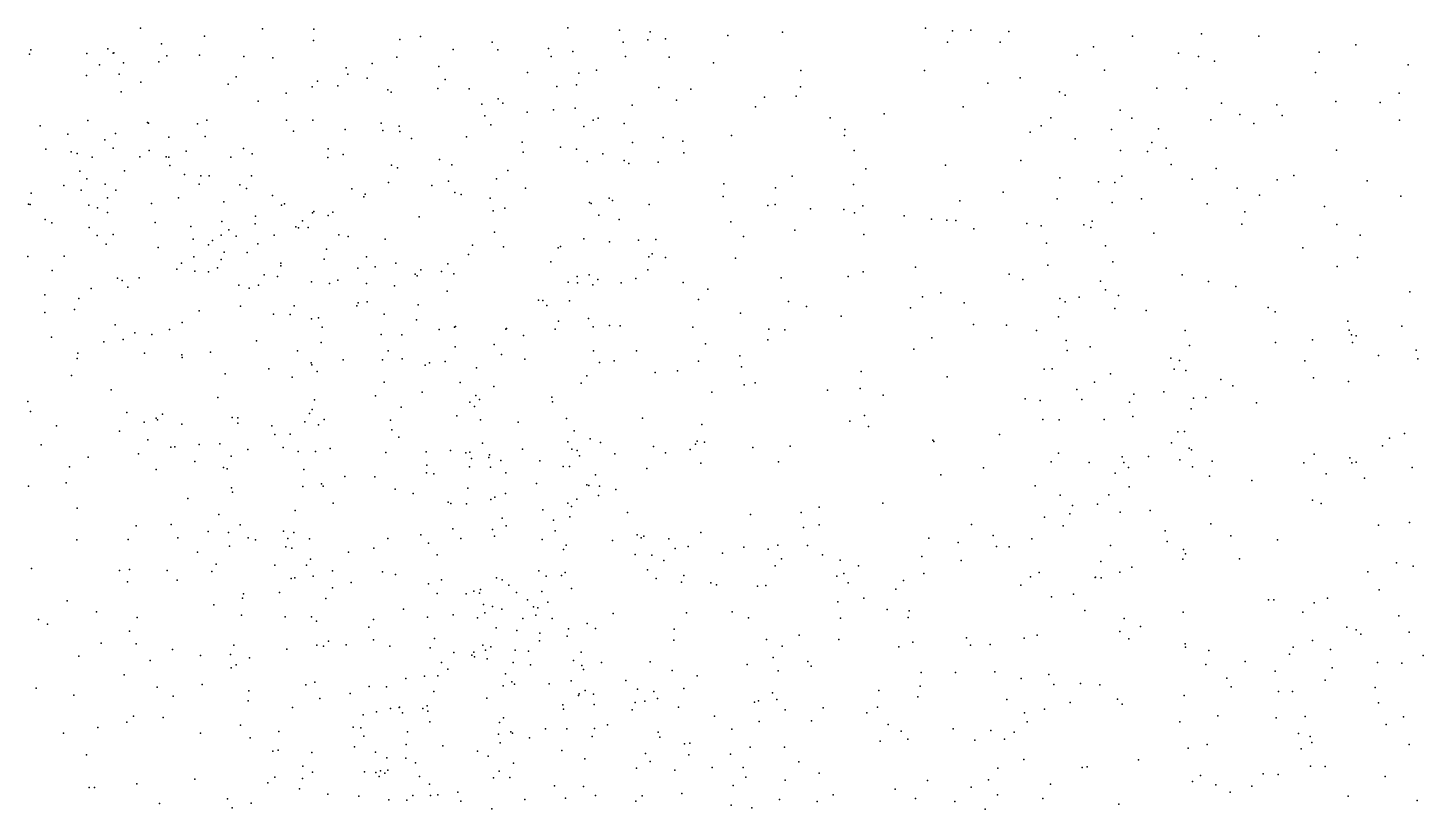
# Model space of a CAD drawing. Header units: metres. Extents: x -25 to 25, y -27.8 to 27.8.
# Drawn here: x 9.098 to 12.19, y 12.178 to 13.91 of the extents above; entities that cross this region are included whole.
import ezdxf

# ---------------------------------------------------------------- set-up
doc = ezdxf.new("R2010")
doc.units = ezdxf.units.M

msp = doc.modelspace()

# ---------------------------------------------------------------- linework, layer by layer
for p in [(9.348, 13.9099, 6.0781), (9.4895, 13.8916, 14.347), (9.618, 13.9082, 10.2748), (9.7323, 13.9074, 7.258), (9.9225, 13.8847, 7.6882), (9.9688, 13.8908, 9.7497), (10.2948, 13.9102, 5.2386), (10.4095, 13.9055, -16.5068), (10.4722, 13.8838, -18.0209), (10.4777, 13.9015, -16.7489), (10.5115, 13.8858, -15.8922), (10.6493, 13.8931, -15.6534), (10.7705, 13.9005, 5.048), (11.0878, 13.9093, 2.4946), (11.1472, 13.9039, -13.3901), (11.1879, 13.9048, -5.3481), (11.2726, 13.9022, 4.859), (11.5467, 13.8916, 4.6995), (11.699, 13.8969, -9.9326), (11.8265, 13.8921, 4.3058), (9.1022, 13.8522, 17.1093), (9.1052, 13.8618, -14.0058), (9.2289, 13.8532, 1.5155), (9.2758, 13.8634, 16.5703), (9.2876, 13.8539, 6.2717), (9.2892, 13.8552, 11.0479), (9.3945, 13.8747, -18.9142), (9.7314, 13.8823, -9.2361), (10.041, 13.8623, 9.4829), (10.1274, 13.8789, -0.4971), (10.1397, 13.8618, 11.546), (10.2519, 13.8645, -18.3223), (10.3064, 13.858, 11.9768), (10.4177, 13.8786, 12.54), (11.1366, 13.8783, 4.9479), (11.2534, 13.8784, 8.8528), (11.4596, 13.8679, -10.1176), (11.6481, 13.8542, 8.5604), (11.96, 13.8567, 8.0559), (12.041, 13.8723, -2.6355), (9.2568, 13.8284, 16.985), (9.3104, 13.833, 16.8326), (9.3886, 13.8346, 10.6693), (9.4063, 13.8481, 0.1621), (9.4789, 13.8498, 10.5236), (9.5766, 13.8471, 1.6381), (9.6415, 13.8435, -1.3998), (9.8034, 13.8213, -13.3757), (9.8612, 13.8313, 11.2637), (9.9159, 13.8451, 13.8984), (10.0091, 13.8246, 7.5171), (10.2583, 13.8467, 13.6266), (10.4226, 13.8467, 13.3618), (10.5192, 13.8452, 13.1093), (10.6178, 13.8328, 5.0847), (11.424, 13.8495, -4.9427), (11.6927, 13.8465, 3.0871), (11.7283, 13.8362, -6.6417), (12.1572, 13.8282, -2.9515), (9.2279, 13.8044, 16.3793), (9.3004, 13.8077, 10.8915), (9.5601, 13.8019, 11.1313), (9.7403, 13.7922, 13.9683), (9.8072, 13.8076, 9.9707), (9.8501, 13.7987, 7.8224), (10.0232, 13.796, 5.4159), (10.2056, 13.8112, -9.721), (10.3197, 13.8101, 1.9378), (10.3588, 13.8165, 12.2986), (10.8116, 13.816, -15.2964), (11.0856, 13.8156, 8.8887), (11.2972, 13.7996, 8.7277), (11.4844, 13.8161, 8.6613), (11.952, 13.8111, 4.0411), (9.305, 13.7684, 7.7788), (9.3487, 13.7901, -1.5618), (9.5421, 13.7853, 5.9303), (9.6705, 13.7651, 5.7773), (9.7283, 13.7795, -1.1319), (9.7852, 13.7817, 5.6661), (9.8957, 13.7727, -18.7114), (9.9032, 13.7675, 5.5274), (10.0067, 13.7759, 11.325), (10.0763, 13.7752, 7.7558), (10.2705, 13.7804, 11.6906), (10.3143, 13.7839, 11.84), (10.4968, 13.7782, 12.9102), (10.5675, 13.7745, -17.6127), (10.8105, 13.7796, -13.0618), (11.2261, 13.7878, -10.218), (11.3848, 13.7683, 4.8295), (11.3973, 13.7613, -5.848), (11.6001, 13.7769, 4.5647), (11.6657, 13.7757, 4.359), (12.1374, 13.7655, -6.5913), (9.6085, 13.7475, -9.3445), (10.1045, 13.7409, -0.2599), (10.1403, 13.7529, -13.1819), (10.151, 13.7431, 7.603), (10.2633, 13.7285, 5.2242), (10.3114, 13.732, -16.0249), (10.4376, 13.7391, 12.7239), (10.5358, 13.7499, 9.2374), (10.711, 13.7348, 9.1477), (10.7307, 13.7568, 2.0704), (10.801, 13.7587, -10.1467), (11.1712, 13.7348, -14.6264), (11.7438, 13.7436, 4.1029), (11.8661, 13.7397, 3.2559), (11.9971, 13.7468, -9.8828), (12.095, 13.7444, 7.8835), (9.2312, 13.7052, 17.1594), (9.3633, 13.7003, 16.4001), (9.3654, 13.6986, 6.5398), (9.495, 13.7056, -13.5108), (9.6713, 13.7055, 7.8588), (9.7298, 13.7058, -18.8648), (9.8814, 13.6992, 9.6329), (10.1107, 13.7154, 1.8764), (10.2052, 13.7232, -16.5904), (10.3514, 13.7057, 9.3103), (10.3622, 13.7101, -9.8991), (10.42, 13.6983, 13.2178), (10.8761, 13.7105, 8.9634), (10.9961, 13.7199, -15.0245), (11.3652, 13.7105, -5.5427), (11.5193, 13.7279, 8.5098), (11.545, 13.7102, -5.9937), (11.7197, 13.7063, 8.2312), (11.7844, 13.7178, -10.0665), (11.8154, 13.6979, 3.9715), (11.8782, 13.7162, 7.9435), (12.1382, 13.7055, 3.7216), (9.1253, 13.6927, 7.4551), (9.1866, 13.6743, 4.8162), (9.2923, 13.676, 4.6626), (9.4104, 13.6681, 0.0234), (9.474, 13.6973, 14.2098), (9.4912, 13.6697, 10.9993), (9.6867, 13.6815, 7.0641), (9.8013, 13.685, -9.4394), (9.8852, 13.6829, -0.8682), (9.9212, 13.6923, 7.2836), (9.9223, 13.6802, 11.2079), (10.0707, 13.6684, 7.3947), (10.1242, 13.6951, -16.3617), (10.3307, 13.6913, 7.7471), (10.506, 13.6668, -15.7545), (10.6575, 13.6717, 5.0897), (10.9078, 13.6716, 2.158), (10.9088, 13.6847, 5.0525), (11.3194, 13.6789, 4.951), (11.344, 13.693, 8.5585), (11.4995, 13.6851, 2.8574), (11.604, 13.6863, 8.3439), (9.1381, 13.6414, 7.295), (9.2689, 13.6617, 4.5003), (9.2873, 13.6433, 7.6424), (9.3669, 13.6385, 17.0667), (9.4493, 13.6372, 16.9115), (9.576, 13.6431, 6.9114), (9.7639, 13.6421, 9.969), (9.9483, 13.6646, 13.7984), (10.1938, 13.6567, 9.3711), (10.2786, 13.6454, 7.519), (10.3144, 13.6415, -18.2615), (10.4383, 13.6559, 13.058), (10.5498, 13.6591, -10.0558), (10.9292, 13.6381, 8.8302), (11.4196, 13.6643, -13.8277), (11.52, 13.6386, 4.7016), (11.5798, 13.6361, -5.6937), (11.5894, 13.656, -10.2446), (11.6207, 13.6434, 4.1112), (11.9982, 13.6388, 7.8153), (9.1945, 13.6356, 16.083), (9.2079, 13.6316, 4.3188), (9.2408, 13.6237, 14.6172), (9.3468, 13.6244, 5.0194), (9.4051, 13.6243, 1.6552), (9.4105, 13.6234, 14.5547), (9.413, 13.6051, 6.3844), (9.5479, 13.6238, 6.0282), (9.5952, 13.631, -1.2765), (9.763, 13.6228, -13.2809), (9.797, 13.6292, 0.1706), (9.9039, 13.606, 5.4944), (10.0107, 13.6184, 0.1615), (10.0378, 13.6064, 5.3452), (10.196, 13.6349, 11.4256), (10.3378, 13.6141, 11.6693), (10.3724, 13.6307, 12.1373), (10.4196, 13.6164, 12.8576), (10.4298, 13.6095, 7.6262), (10.4953, 13.6128, -17.8282), (10.5521, 13.6331, -12.9466), (11.1322, 13.6061, 8.5167), (11.2989, 13.6165, -13.2036), (11.6324, 13.6071, -6.3859), (9.2133, 13.5925, -0.8049), (9.229, 13.5755, 5.2156), (9.3123, 13.5935, -0.4129), (9.4451, 13.5848, 4.3735), (9.4817, 13.5821, 14.691), (9.4999, 13.5823, -18.9662), (9.5936, 13.5818, 4.8367), (9.9177, 13.6001, 9.5067), (10.137, 13.5758, -0.0693), (10.1617, 13.5942, -16.1355), (10.7924, 13.5816, -15.4284), (10.9554, 13.5977, -12.9366), (11.3854, 13.5777, 2.6331), (11.5228, 13.5814, -6.5658), (11.6786, 13.575, 3.9183), (11.7317, 13.5983, 7.9675), (11.904, 13.5827, -6.0881), (9.1054, 13.544, 15.6637), (9.1783, 13.5604, 15.8678), (9.2163, 13.5503, 17.2662), (9.2696, 13.5636, 14.8682), (9.2934, 13.55, 4.1418), (9.4778, 13.5637, 6.2018), (9.568, 13.562, 5.0813), (9.5832, 13.5538, 10.5641), (9.8163, 13.5535, 11.107), (9.8978, 13.5677, 1.8175), (9.9935, 13.5604, -16.6678), (10.0307, 13.57, 7.8384), (10.0449, 13.5454, 13.7065), (10.2013, 13.5551, 7.848), (10.6406, 13.5641, 7.8136), (10.7555, 13.5553, 8.9914), (10.9278, 13.5629, -15.2393), (11.2594, 13.5459, -14.3115), (11.4709, 13.5686, 8.258), (11.5074, 13.5672, 4.5602), (11.7784, 13.5546, -5.711), (11.8672, 13.5732, -4.872), (12.0666, 13.571, 3.753), (9.1, 13.5193, 15.2405), (9.1035, 13.5189, -13.8803), (9.2336, 13.5169, 15.0304), (9.2749, 13.5332, 7.4501), (9.3726, 13.521, 16.0258), (9.4322, 13.533, -1.3784), (9.5327, 13.5244, 5.2386), (9.6406, 13.5384, 4.6135), (9.6607, 13.5171, 11.0296), (9.6669, 13.5199, 10.3966), (9.8427, 13.5357, 13.9074), (9.8455, 13.5418, 7.8401), (10.0584, 13.5407, -0.6728), (10.1229, 13.5326, -9.7167), (10.3433, 13.5231, -17.193), (10.3464, 13.5211, 13.3533), (10.3865, 13.5328, 11.9494), (10.394, 13.5271, -15.888), (10.4751, 13.5186, 7.9147), (10.6389, 13.5365, 9.1066), (10.7379, 13.516, 8.0776), (10.7544, 13.5183, 5.1306), (10.9491, 13.5159, 5.1252), (11.1639, 13.527, 5.0937), (11.3795, 13.5313, -5.233), (11.5016, 13.5227, 4.2028), (11.5664, 13.5315, 8.0627), (11.7115, 13.52, 2.915), (11.828, 13.5391, 3.1061), (11.9716, 13.5141, 7.7117), (12.1412, 13.5367, -4.8248), (9.1366, 13.4851, 5.4423), (9.2528, 13.5109, -19.028), (9.2748, 13.5009, 15.6621), (9.6031, 13.4926, 4.3828), (9.7071, 13.4822, 5.1605), (9.729, 13.4998, 14.5137), (9.7323, 13.5027, 14.1797), (9.7638, 13.4939, 14.3388), (9.7742, 13.5015, -0.955), (9.9655, 13.4912, 11.187), (10.1292, 13.5045, 9.3913), (10.1554, 13.5101, -0.4758), (10.3638, 13.4948, 12.5924), (10.409, 13.4853, -17.3948), (10.8329, 13.5086, 7.9196), (10.9068, 13.5074, 8.6127), (10.9303, 13.5001, 8.3355), (11.0406, 13.4936, 8.1486), (11.1013, 13.4861, -15.026), (11.1347, 13.484, 2.2227), (11.1548, 13.4829, -14.8162), (11.4568, 13.4814, 4.7954), (11.7957, 13.5023, 7.7446), (9.1515, 13.4776, 6.8539), (9.2341, 13.4673, 7.0212), (9.2873, 13.4517, 7.1973), (9.3802, 13.4783, 15.0646), (9.4593, 13.47, 4.155), (9.5268, 13.4508, 10.8934), (9.5283, 13.4806, 14.9494), (9.5436, 13.4627, 16.5609), (9.6017, 13.4754, 5.4132), (9.6439, 13.4505, 0.1412), (9.692, 13.469, 6.9192), (9.6982, 13.4668, -9.5602), (9.7196, 13.4678, 14.6921), (9.7876, 13.4514, 5.3265), (10.1324, 13.4571, 11.3238), (10.6565, 13.4805, 2.0746), (10.7977, 13.4615, 8.2358), (10.9507, 13.4518, -10.2785), (11.1948, 13.4647, -14.5993), (11.3125, 13.4764, 8.1178), (11.3438, 13.4716, 2.399), (11.4387, 13.4733, -13.9728), (11.454, 13.4676, 4.3855), (11.5937, 13.455, 2.7326), (11.7884, 13.475, 3.7416), (11.9994, 13.474, -10.138), (12.0506, 13.4506, -6.195), (9.2522, 13.4497, 3.9262), (9.2721, 13.4303, 5.5448), (9.3868, 13.4232, 17.15), (9.4649, 13.4418, 15.8077), (9.4983, 13.429, 15.5838), (9.5075, 13.4389, 7.7097), (9.5596, 13.4481, 6.6725), (9.6081, 13.4313, 5.7739), (9.7602, 13.4193, 9.934), (9.8084, 13.4479, 9.6391), (9.8903, 13.4418, 5.2114), (10.084, 13.4282, 5.2386), (10.1522, 13.4249, 0.0972), (10.2738, 13.4223, -18.4415), (10.2787, 13.4258, 7.9353), (10.3303, 13.4421, 9.2962), (10.3873, 13.4356, 12.8942), (10.4517, 13.4392, 2.0278), (10.49, 13.4408, -9.9895), (10.684, 13.4474, -12.8103), (11.3558, 13.4328, -4.9718), (11.4863, 13.4272, -13.4314), (11.9237, 13.4227, 3.4745), (9.0985, 13.4032, -1.3943), (9.1785, 13.4038, 17.3479), (9.4391, 13.3887, 7.5752), (9.4662, 13.4026, 5.6443), (9.5267, 13.3969, 5.9665), (9.5332, 13.4132, 16.3292), (9.5842, 13.4123, 15.1249), (9.7552, 13.3973, 10.0916), (9.8487, 13.4023, 14.1989), (10.075, 13.4077, 7.2184), (10.2575, 13.3916, 11.4703), (10.4747, 13.4024, 8.0367), (10.4818, 13.4093, 5.1801), (10.5113, 13.4009, 9.1656), (10.6665, 13.3999, 7.5707), (11.5029, 13.3911, 7.8319), (12.0451, 13.4008, -5.8196), (9.1523, 13.372, 3.6946), (9.4285, 13.3753, 3.9722), (9.4681, 13.3711, 6.1676), (9.4989, 13.3695, 6.4215), (9.5185, 13.3782, 16.9485), (9.6218, 13.3627, 15.8819), (9.6517, 13.359, 1.7176), (9.659, 13.3826, 15.6439), (9.6591, 13.3882, 15.4649), (9.8293, 13.3772, 4.6331), (9.8677, 13.3806, 11.1217), (9.914, 13.3883, 9.4948), (9.957, 13.3644, 13.8687), (9.9609, 13.3606, -9.6735), (9.9693, 13.3739, 0.2194), (10.0151, 13.37, 7.8602), (10.029, 13.3873, -18.7671), (10.0421, 13.3652, -16.9973), (10.3156, 13.3591, 7.3324), (10.3424, 13.3623, 12.5158), (10.4722, 13.3735, 7.4393), (10.9163, 13.3586, -15.6278), (10.9494, 13.369, 7.7221), (11.0655, 13.3794, 5.2172), (11.2734, 13.3643, 7.8565), (11.359, 13.3837, -10.404), (11.6563, 13.3624, -5.3619), (12.0003, 13.3814, 3.6271), (9.2388, 13.3322, 6.8714), (9.2973, 13.3555, 5.7723), (9.3075, 13.3498, 3.8125), (9.3199, 13.3356, -13.4906), (9.345, 13.3563, 7.3088), (9.5662, 13.3394, 4.0657), (9.5885, 13.3331, 16.1618), (9.6097, 13.3397, 10.6109), (9.7268, 13.3471, 10.3233), (9.7665, 13.3434, 9.7553), (9.7853, 13.3511, 14.9119), (9.8489, 13.3436, 7.0075), (9.911, 13.338, 14.0669), (10.2954, 13.3466, -12.9152), (10.3167, 13.3451, -15.9793), (10.3504, 13.3408, 12.6687), (10.3615, 13.3522, 13.2578), (10.4134, 13.3451, -18.179), (10.4457, 13.3544, -17.9476), (10.5505, 13.3459, -15.8557), (10.6052, 13.3306, 9.0576), (10.7679, 13.3561, 8.4874), (11.3037, 13.3521, 5.1817), (11.4756, 13.3484, 4.8874), (11.4864, 13.3293, -5.1258), (11.7147, 13.3478, -4.8764), (11.7751, 13.3371, 3.6555), (9.1357, 13.3184, 6.7398), (9.2113, 13.31, -0.6944), (9.8303, 13.3008, 15.5979), (9.8502, 13.3029, -16.3611), (9.9632, 13.2958, 14.3562), (10.0273, 13.3261, 5.0227), (10.2298, 13.3066, -0.511), (10.2399, 13.3056, -0.1349), (10.299, 13.3052, 1.9516), (10.5849, 13.308, 8.1826), (10.7843, 13.3032, 2.1178), (11.0813, 13.314, -12.8531), (11.1214, 13.3228, -15.5417), (11.173, 13.3009, 7.7385), (11.3856, 13.3104, 4.3328), (11.3969, 13.3029, 7.7379), (11.4284, 13.3134, -13.1604), (11.5157, 13.317, -13.8421), (12.1612, 13.3248, -6.0073), (9.1357, 13.279, 6.0098), (9.2014, 13.2858, 1.9297), (9.478, 13.2829, -1.3548), (9.5694, 13.2933, 16.7535), (9.6429, 13.2755, -13.2229), (9.6796, 13.2746, 7.7796), (9.6883, 13.2938, 6.8393), (9.7271, 13.2648, -1.0491), (9.7424, 13.267, 4.2292), (9.8277, 13.2942, 15.3498), (9.8877, 13.2755, 14.799), (10.2485, 13.2943, -17.2864), (10.3405, 13.2656, 8.0215), (10.6779, 13.2776, 8.9032), (10.8236, 13.2925, 5.2296), (10.9006, 13.2707, 7.5925), (11.0546, 13.2893, -6.9144), (11.3821, 13.2696, -14.254), (11.507, 13.2881, -4.9015), (11.5769, 13.2833, -13.5919), (11.8473, 13.2901, -6.6615), (11.8624, 13.2807, -5.4856), (9.2918, 13.2519, -0.2603), (9.3355, 13.234, 7.0774), (9.4122, 13.2413, -19.1252), (9.4405, 13.2566, 1.7961), (9.7504, 13.2468, -16.9007), (9.9597, 13.2629, 14.5468), (10.0101, 13.2413, 14.2046), (10.0436, 13.2467, 4.8913), (10.0462, 13.2479, -0.7566), (10.1577, 13.2423, 0.2364), (10.1587, 13.2433, 7.9457), (10.2668, 13.2423, 11.5101), (10.274, 13.2597, 13.4528), (10.3512, 13.2476, 12.303), (10.387, 13.2502, 13.079), (10.4111, 13.2496, 5.1769), (10.5718, 13.2463, -7.1138), (10.7407, 13.2424, -15.8337), (10.7762, 13.2406, 7.4957), (11.1938, 13.2526, 2.2139), (11.2674, 13.2507, 5.2981), (11.3336, 13.2392, -15.4015), (11.6628, 13.2394, 2.4799), (12.0238, 13.2598, -15.235), (12.0269, 13.2402, -5.6114), (12.1433, 13.2489, -10.2291), (9.1509, 13.2241, 3.5311), (9.2665, 13.2138, 6.0651), (9.3093, 13.219, -9.7015), (9.373, 13.2302, 3.7257), (9.6051, 13.2159, 6.6882), (9.748, 13.2128, 10.111), (9.8814, 13.2305, 15.1852), (9.9273, 13.2294, 15.4539), (10.1314, 13.208, 13.674), (10.1969, 13.2278, 5.0808), (10.6001, 13.2099, 5.2011), (10.7379, 13.2183, -12.776), (11.1014, 13.2228, 5.3289), (11.3994, 13.2171, 4.5418), (11.4524, 13.203, -15.0802), (11.6725, 13.2056, 3.4573), (11.8632, 13.2124, -15.0593), (11.9455, 13.2184, -15.4545), (12.0319, 13.2299, -14.9077), (12.0338, 13.2127, 3.5465), (12.0421, 13.2274, -6.8099), (9.2077, 13.1769, -1.4069), (9.2091, 13.1888, -0.5191), (9.3567, 13.1888, 17.2129), (9.4394, 13.1855, 6.2435), (9.4403, 13.1793, -0.0043), (9.5034, 13.1914, 6.4368), (9.6956, 13.1939, -16.4985), (9.7969, 13.1743, 7.8282), (9.8846, 13.1741, 11.1755), (9.8969, 13.194, 15.0155), (9.9282, 13.1762, 4.4298), (10.0453, 13.2028, 7.0947), (10.1477, 13.1857, 1.8467), (10.1995, 13.1755, 7.1792), (10.3521, 13.1938, 11.7528), (10.4473, 13.1939, 8.1267), (10.6761, 13.1828, 8.5152), (11.0618, 13.198, 7.6038), (11.4017, 13.1951, 5.2432), (11.631, 13.1776, -10.5496), (11.6502, 13.1726, -15.4303), (11.9281, 13.1722, 3.8634), (12.0913, 13.1834, -6.4786), (12.1749, 13.1954, -4.9528), (12.1786, 13.1762, 3.9029), (9.5355, 13.1429, 16.9177), (9.6327, 13.1543, 10.5836), (9.7264, 13.1678, 16.1425), (9.7275, 13.1633, 10.2727), (9.7396, 13.1485, 4.0473), (9.979, 13.1621, 15.6517), (9.9881, 13.1678, 14.6807), (10.0228, 13.1706, 11.2612), (10.0927, 13.1561, -17.2348), (10.365, 13.1682, 11.9173), (10.3979, 13.1716, -12.8388), (10.4888, 13.1457, 7.2633), (10.5381, 13.1501, 8.2775), (10.5842, 13.171, 9.0407), (10.68, 13.1584, 8.7039), (10.9452, 13.1481, -7.2277), (11.3508, 13.1534, 4.2471), (11.3681, 13.1545, 4.4005), (11.4974, 13.1428, 4.7522), (11.6388, 13.1537, 3.0485), (11.6647, 13.1505, -5.1505), (9.1952, 13.1391, 17.3426), (9.6838, 13.1356, 6.8527), (9.8878, 13.1248, -16.2462), (10.0566, 13.124, 13.8919), (10.1309, 13.1147, 11.3833), (10.3248, 13.1222, 12.4009), (10.3371, 13.139, 12.6408), (10.6861, 13.1186, 2.0792), (10.7105, 13.1231, 7.3541), (10.943, 13.1104, 2.1844), (11.1359, 13.1365, -7.1305), (11.4621, 13.1246, -6.9387), (11.7424, 13.1304, -15.7348), (11.7685, 13.1167, 3.5825), (11.9474, 13.1345, -10.4947), (12.0252, 13.1264, 7.5045), (9.0984, 13.0821, -6.9292), (9.2831, 13.1074, 3.5223), (9.519, 13.0908, 7.5363), (9.7333, 13.0855, -13.1774), (9.8687, 13.0945, 4.1628), (9.9725, 13.1021, 14.849), (10.0781, 13.08, 4.6233), (10.0909, 13.0951, 14.16), (10.099, 13.0861, -12.9929), (10.2595, 13.0917, 8.0373), (10.2613, 13.0808, -18.6652), (10.6139, 13.1023, -7.3335), (10.8706, 13.1071, 7.4108), (10.994, 13.0959, -15.8911), (11.3086, 13.0877, 5.3955), (11.3414, 13.0842, 7.5351), (11.4229, 13.1082, 2.2565), (11.4343, 13.0864, 3.8606), (11.5397, 13.0805, 7.5146), (11.5495, 13.0982, 5.1667), (11.6158, 13.1034, 3.6557), (11.6817, 13.0895, -13.5451), (11.7088, 13.0908, 3.8512), (9.1045, 13.0598, -6.7149), (9.318, 13.0574, -0.1258), (9.3966, 13.054, 1.9893), (9.7228, 13.0549, 9.9788), (9.7287, 13.0642, 9.8033), (9.9257, 13.0691, 15.9387), (10.0489, 13.0503, 15.3133), (10.0885, 13.0708, 9.4085), (10.9524, 13.0508, -10.2523), (11.6763, 13.0653, 2.8223), (11.8214, 13.0789, 7.4815), (9.1616, 13.0281, 6.6159), (9.356, 13.0356, 7.0079), (9.3828, 13.0451, -9.805), (9.3857, 13.0409, 6.3688), (9.4398, 13.0313, -13.3368), (9.5514, 13.0459, 6.7196), (9.5638, 13.0455, 16.788), (9.564, 13.0335, -1.3929), (9.6393, 13.0281, 16.5902), (9.7122, 13.0368, 0.3244), (9.7427, 13.0297, 16.2796), (9.7551, 13.042, 3.8566), (9.9021, 13.0406, -17.1773), (9.9051, 13.0188, 11.243), (10.1016, 13.0412, 14.4909), (10.1849, 13.0357, 7.1004), (10.2918, 13.0442, -0.6094), (10.4603, 13.045, 1.9628), (10.5922, 13.0305, -12.7966), (10.92, 13.0379, 5.3333), (10.9612, 13.026, -6.7706), (11.3473, 13.0422, 4.0956), (11.384, 13.0411, -13.0264), (11.4835, 13.0415, -14.3071), (11.5469, 13.0482, -14.5492), (9.3014, 13.0157, -19.254), (9.3643, 12.9965, -6.5569), (9.5234, 12.9881, -16.9685), (9.646, 13.0084, 7.724), (9.6797, 13.0091, -6.9546), (9.9204, 13.0023, -13.0825), (10.1057, 12.9894, 4.4942), (10.295, 12.9924, 0.3917), (10.3093, 13.017, 11.7898), (10.3447, 12.9988, 5.003), (10.3673, 12.9912, 13.105), (10.5776, 12.9869, 8.933), (10.5816, 12.994, 7.1788), (10.598, 12.9916, 5.167), (11.104, 12.9958, 7.4182), (11.1064, 12.9928, 5.4423), (11.2517, 13.0085, -15.9384), (11.6331, 12.9904, -6.8695), (11.6468, 13.0142, -14.0224), (11.6617, 13.0152, -15.9564), (12.116, 13.0004, -16.0107), (12.1494, 13.0105, -7.0012), (9.128, 12.9855, -9.9569), (9.2318, 12.9584, 6.4774), (9.3438, 12.9658, 6.8542), (9.415, 12.9804, 6.6202), (9.4243, 12.9814, 3.4464), (9.4778, 12.9863, 7.3558), (9.5488, 12.9608, 6.8572), (9.5857, 12.9755, 1.9323), (9.6644, 12.9801, -9.7834), (9.6972, 12.9712, 10.359), (9.7355, 12.9706, 6.9833), (9.7682, 12.9775, -19.0591), (9.8913, 12.9686, 3.9255), (9.9807, 12.9698, 4.158), (10.0349, 12.9729, 7.0787), (10.0691, 12.9678, 0.4992), (10.078, 12.9694, -18.8537), (10.0818, 12.9557, -17.3134), (10.1202, 12.9577, 13.9437), (10.1216, 12.9636, 15.5906), (10.1942, 12.9758, 13.5671), (10.3037, 12.9763, -9.798), (10.3158, 12.9728, 12.1267), (10.3205, 12.9616, 12.6209), (10.3995, 12.9656, 0.1976), (10.4848, 12.9823, 8.3191), (10.5113, 12.9679, -17.8401), (10.5664, 12.9756, -18.1302), (10.7053, 12.9798, -15.9797), (10.7874, 12.9828, 5.2563), (11.3824, 12.9674, 4.4056), (11.5232, 12.9587, 4.7149), (11.5815, 12.9601, 5.2334), (11.6723, 12.9785, 7.4611), (11.6773, 12.9749, -14.3777), (11.9491, 12.9648, -14.1338), (12.0283, 12.957, -6.5867), (12.1006, 12.9833, -5.6156), (9.1903, 12.9371, 3.3363), (9.3824, 12.9312, -7.1129), (9.4682, 12.949, 7.1855), (9.5316, 12.9356, 10.8705), (9.5401, 12.9323, 7.5455), (9.7096, 12.9313, 9.6762), (9.9824, 12.9404, 7.9697), (10.0773, 12.9366, 15.7916), (10.1234, 12.9361, 15.3931), (10.1463, 12.9508, 14.1717), (10.2329, 12.9504, 11.6617), (10.2847, 12.9376, 13.3657), (10.2986, 12.9375, 12.3282), (10.47, 12.9334, -6.9666), (10.5896, 12.945, 8.6004), (10.7621, 12.9476, 7.1919), (11.2162, 12.9343, 2.2525), (11.3662, 12.9479, 7.4443), (11.4501, 12.9465, 3.6201), (11.5269, 12.9462, 3.7598), (11.5374, 12.9352, 3.0236), (11.6512, 12.9521, -10.6929), (11.6796, 12.937, 2.3339), (11.7232, 12.9497, 3.5972), (11.9264, 12.9459, -13.9239), (12.0322, 12.9454, 7.4509), (12.0423, 12.9474, -10.5505), (12.1664, 12.9356, 3.577), (9.0998, 12.8937, 17.4094), (9.1832, 12.9016, -13.6744), (9.7487, 12.8994, 7.8394), (9.7529, 12.8943, 0.5136), (9.8007, 12.9151, -1.2248), (9.8676, 12.915, 7.0785), (9.9819, 12.9234, 15.9959), (9.9983, 12.9216, -9.8026), (10.1577, 12.9238, 8.0542), (10.2252, 12.8999, 4.411), (10.3372, 12.8967, 1.8242), (10.3418, 12.8954, 12.9394), (10.3565, 12.919, -0.4526), (10.3655, 12.8942, 8.2554), (11.1213, 12.9189, -12.8418), (11.3306, 12.8947, -7.2662), (11.5078, 12.9226, -16.0936), (11.717, 12.9164, 4.0762), (11.8108, 12.9063, -13.407), (11.9755, 12.9215, 3.553), (12.0604, 12.912, 4.1331), (9.4526, 12.8669, 16.9948), (9.5499, 12.8903, 16.7852), (9.552, 12.8805, 6.9897), (9.7079, 12.8934, 10.0918), (9.9126, 12.8872, 16.1331), (9.9524, 12.8774, 3.7518), (10.0734, 12.8894, 4.0032), (10.1247, 12.8643, 1.7049), (10.1335, 12.8698, 13.7226), (10.1569, 12.878, 11.548), (10.315, 12.8655, 13.1989), (10.3629, 12.8735, 4.9017), (10.4016, 12.8864, -16.0388), (11.3863, 12.8744, 5.3597), (11.4941, 12.8748, 3.8993), (11.539, 12.8923, 7.4227), (11.9452, 12.8632, -5.3791), (9.2079, 12.8449, -7.2749), (9.6904, 12.8401, 3.384), (9.775, 12.8563, 16.3125), (10.0296, 12.8585, 11.3673), (10.0354, 12.8556, 14.885), (10.0702, 12.8551, 15.1207), (10.2395, 12.8417, -0.6363), (10.2951, 12.8561, -7.2094), (10.3032, 12.8489, 4.1918), (10.427, 12.8358, 4.3883), (10.8122, 12.8354, 7.0918), (10.8517, 12.8475, -16.0518), (10.9931, 12.856, -7.4448), (11.4074, 12.8329, 4.0268), (11.4137, 12.8511, -10.7431), (11.4691, 12.8539, 2.277), (11.5191, 12.8364, 4.6005), (11.5854, 12.8404, -7.1843), (11.9648, 12.8553, -5.1136), (9.3381, 12.8064, -16.8253), (9.416, 12.8091, -19.2579), (9.5219, 12.8313, 3.3157), (9.5687, 12.8082, -16.4104), (10.1498, 12.8231, 14.0761), (10.1585, 12.806, 14.3895), (10.2631, 12.8184, 12.0903), (10.2992, 12.8259, 9.2259), (10.6996, 12.8312, -9.9126), (10.8171, 12.8026, -6.8569), (10.8523, 12.8082, 5.1761), (11.1896, 12.8089, 7.2611), (11.3511, 12.8252, 3.4138), (11.3929, 12.8062, 4.2302), (11.7202, 12.8103, 5.183), (12.0914, 12.8072, -16.2283), (12.1599, 12.8133, -7.1901), (9.2068, 12.7747, -0.0745), (9.3205, 12.7757, 2.247), (9.4305, 12.7794, 0.1538), (9.4976, 12.7932, 7.2943), (9.5427, 12.7916, 10.9628), (9.5867, 12.7794, 7.1125), (9.6029, 12.7748, 10.7178), (9.6646, 12.7943, -13.2545), (9.6741, 12.7776, 9.9139), (9.6881, 12.7915, -1.4057), (9.7226, 12.7771, 11.1131), (9.8959, 12.7781, 7.9928), (9.9689, 12.7858, 9.388), (10.0398, 12.7991, -16.1459), (10.0576, 12.7776, 8.084), (10.1281, 12.7977, 3.8342), (10.1325, 12.7829, 7.1414), (10.238, 12.7759, 13.3428), (10.2667, 12.7952, 3.9849), (10.394, 12.7737, 8.3875), (10.4485, 12.7864, 4.6919), (10.4576, 12.7796, -0.2595), (10.4637, 12.7833, 9.0079), (10.519, 12.7774, 4.9052), (10.5896, 12.7912, 4.312), (11.0951, 12.7789, 5.2751), (11.2377, 12.7845, 5.3446), (11.3235, 12.7772, -12.8908), (11.6191, 12.7948, -13.0695), (11.6235, 12.7716, -6.7561), (11.7645, 12.7842, 4.9363), (11.8678, 12.7749, -16.2693), (9.4741, 12.7474, -6.6354), (9.5455, 12.7613, 0.3965), (9.67, 12.7594, 9.697), (9.6833, 12.7562, 10.5528), (9.8087, 12.748, 7.1721), (9.8653, 12.7563, 3.4015), (9.9862, 12.7673, 3.5672), (10.0052, 12.7417, -0.9296), (10.2852, 12.7538, 7.1143), (10.2911, 12.7629, -17.5081), (10.4441, 12.7424, -17.7069), (10.4809, 12.7408, 8.6054), (10.5328, 12.7555, -18.3515), (10.5615, 12.7601, -17.9436), (10.6381, 12.7452, 4.6772), (10.6851, 12.7588, 4.4767), (10.739, 12.7543, 4.2128), (10.7605, 12.7634, -7.422), (10.8259, 12.7624, 2.1001), (10.8597, 12.7416, -10.1186), (11.16, 12.7694, -6.7658), (11.2447, 12.7599, -10.9648), (11.2727, 12.7594, -16.1985), (11.4974, 12.7627, 5.2546), (11.6592, 12.7533, -16.29), (11.6638, 12.7437, 4.755), (9.1066, 12.7118, -19.3264), (9.3236, 12.7095, 17.085), (9.5156, 12.7212, -17.0235), (9.6453, 12.7189, 7.777), (9.7158, 12.7191, 10.1648), (9.7248, 12.7321, 10.3726), (10.4718, 12.7082, 8.8158), (10.5074, 12.7293, 0.0527), (10.7546, 12.717, 3.9946), (10.7686, 12.7332, 4.9697), (10.8982, 12.7297, 7.0061), (10.9391, 12.717, -10.3322), (11.0798, 12.7381, 7.1369), (11.1664, 12.729, -7.4673), (11.4764, 12.7266, 2.999), (11.5451, 12.7143, 7.3182), (11.6582, 12.7323, -10.9294), (11.7836, 12.7329, -7.267), (12.1311, 12.7242, 4.2558), (12.1682, 12.7163, 7.4498), (9.3015, 12.7073, -9.9911), (9.3192, 12.6818, 3.2072), (9.4068, 12.7068, -1.42), (9.4293, 12.6855, 16.9261), (9.5062, 12.7046, 3.2122), (9.682, 12.6895, 16.5063), (9.6903, 12.6905, 3.2398), (9.7308, 12.6945, 9.488), (9.7731, 12.7059, 0.7363), (9.815, 12.6802, -16.2789), (9.8843, 12.7044, 16.2294), (9.9132, 12.6984, -9.8554), (9.9864, 12.6776, -13.1574), (10.0147, 12.686, 16.0749), (10.1367, 12.6907, 15.8934), (10.1493, 12.6861, 14.201), (10.2306, 12.7062, 0.8038), (10.2467, 12.6943, 12.5157), (10.281, 12.6961, 3.7375), (10.2891, 12.7027, 9.1305), (10.491, 12.689, 3.8204), (10.5472, 12.6811, 0.384), (10.5518, 12.696, -7.3756), (10.6119, 12.6796, 6.9993), (10.8912, 12.6942, 4.836), (10.9068, 12.7003, 4.3046), (10.9161, 12.6798, 4.5072), (11.039, 12.6851, 4.9268), (11.0837, 12.7007, -12.8166), (11.3203, 12.6933, -11.2173), (11.3398, 12.7023, 3.8249), (11.4637, 12.6913, 4.1084), (11.4642, 12.6922, 4.0523), (11.4771, 12.6908, 4.3173), (11.5185, 12.7032, -11.1041), (12.068, 12.7042, 3.6677), (9.5762, 12.6549, 7.6547), (9.656, 12.6579, 7.2455), (9.7738, 12.6685, 16.3632), (10.0056, 12.6562, 0.9525), (10.0699, 12.6556, 8.202), (10.0869, 12.6614, 14.6209), (10.0995, 12.6566, 9.2337), (10.1015, 12.6647, 13.8741), (10.1643, 12.6748, 11.3906), (10.1813, 12.6581, 15.4282), (10.2371, 12.6601, 12.0466), (10.3029, 12.6668, 1.6292), (10.6248, 12.6755, -7.0502), (10.7153, 12.672, -19.3976), (10.7341, 12.674, -19.7638), (11.022, 12.6654, -16.1675), (11.2988, 12.6742, 5.0421), (11.3666, 12.6486, -6.7156), (11.4155, 12.6545, -7.5175), (12.0933, 12.6645, -5.6543), (9.1851, 12.6397, 2.3541), (9.2501, 12.6157, -6.0188), (9.5104, 12.6309, -7.3125), (9.5738, 12.6459, 16.6464), (9.7586, 12.6447, 10.7916), (9.9306, 12.621, 7.2604), (10.1078, 12.6317, 13.5685), (10.1283, 12.6274, 14.4204), (10.1485, 12.6213, 15.2607), (10.2058, 12.6423, -13.0219), (10.2192, 12.6265, 12.2319), (10.2288, 12.6242, 12.898), (10.2508, 12.637, 11.6392), (10.6593, 12.6157, -9.8577), (10.8937, 12.6374, 3.9418), (10.9513, 12.6458, -10.56), (11.0024, 12.6207, -11.1401), (11.0516, 12.6176, -19.494), (11.4409, 12.6182, 7.2417), (11.8475, 12.6422, 4.8038), (11.8596, 12.642, -13.1553), (11.949, 12.6356, -7.4125), (11.9787, 12.6456, 5.0023), (9.1219, 12.5984, -10.1324), (9.1416, 12.5879, 17.2562), (9.3402, 12.6031, -13.6586), (9.5715, 12.6078, -19.1741), (9.6682, 12.6042, 9.7637), (9.7272, 12.6041, 7.9756), (9.7378, 12.5948, 2.1583), (9.864, 12.5983, 8.1061), (9.9842, 12.6034, -18.9407), (10.041, 12.6085, 14.9813), (10.0947, 12.6023, 3.457), (10.1114, 12.613, 11.1164), (10.1955, 12.6008, 15.6864), (10.2238, 12.6081, 12.7293), (10.2603, 12.6005, 8.4529), (10.338, 12.5894, -9.7943), (10.3952, 12.612, -18.5445), (10.5583, 12.6128, -18.1297), (10.6952, 12.6017, 3.7562), (10.8995, 12.6013, -6.8662), (11.0494, 12.6029, 6.9419), (11.5276, 12.6002, -11.287), (11.6587, 12.6149, 3.8693), (11.9241, 12.6147, -5.2375), (12.1363, 12.6062, -6.2966), (9.3232, 12.5724, -7.4192), (9.8542, 12.5816, -1.1195), (9.9995, 12.5564, 10.567), (10.1364, 12.5801, -3.2026), (10.1819, 12.5738, 13.1449), (10.2326, 12.5683, 11.2109), (10.2938, 12.5614, 3.5797), (10.2963, 12.5773, -19.655), (10.3565, 12.5787, 8.8181), (10.5304, 12.5766, -19.8864), (10.7354, 12.5537, -16.1342), (10.8075, 12.5639, 6.8564), (10.8957, 12.5539, 3.8047), (11.1788, 12.5577, -16.31), (11.3063, 12.5567, 2.228), (11.335, 12.5638, -12.8151), (11.518, 12.5719, 2.2427), (11.538, 12.5558, 4.9662), (11.5639, 12.5831, 4.1742), (12.0216, 12.5814, 5.1743), (12.0424, 12.5753, 4.7372), (12.0522, 12.5661, -10.7267), (12.1597, 12.5705, -7.5814), (9.2607, 12.5457, 3.1471), (9.3385, 12.5447, 16.952), (9.419, 12.5318, -16.7217), (9.5546, 12.5415, 7.4072), (9.6726, 12.5323, 3.1324), (9.7385, 12.5414, 9.93), (9.7532, 12.5393, 9.3577), (9.7646, 12.5505, 7.3061), (9.8038, 12.5422, 10.0897), (9.8646, 12.5531, 10.232), (9.9006, 12.5394, -0.9043), (9.9899, 12.5358, 14.8236), (10.0424, 12.5254, 13.6708), (10.0869, 12.5259, 7.2933), (10.1064, 12.5412, 14.2912), (10.1124, 12.5304, 15.9607), (10.1242, 12.5378, 10.7268), (10.1785, 12.5305, -17.4314), (10.2081, 12.5284, 12.4243), (10.2325, 12.5508, -19.3768), (10.3244, 12.526, -3.1235), (10.5298, 12.5522, -7.1943), (10.7699, 12.5391, -10.0431), (11.0289, 12.5377, -19.8967), (11.0596, 12.548, -7.5363), (11.1874, 12.5413, 4.3955), (11.2308, 12.5428, 4.601), (11.6628, 12.5445, -7.6252), (11.6641, 12.5371, -16.4167), (11.7158, 12.5297, 4.4315), (11.9022, 12.537, -7.6296), (11.9453, 12.5515, 3.7997), (11.9851, 12.5318, -16.383), (9.2114, 12.5172, -13.8654), (9.3695, 12.5078, -6.3212), (9.4809, 12.5185, 0.5619), (9.5477, 12.5207, -6.8906), (9.5598, 12.4978, -9.9633), (9.5897, 12.5135, -1.2343), (10.0149, 12.5028, 10.2102), (10.0823, 12.519, 14.0877), (10.0881, 12.5153, 10.3735), (10.1164, 12.5108, 13.2936), (10.174, 12.5033, 15.4227), (10.2123, 12.4976, 8.9229), (10.3074, 12.5074, 11.0496), (10.3262, 12.4967, 11.7567), (10.3696, 12.5028, 11.3437), (10.4773, 12.5046, -17.9104), (10.6924, 12.4986, 6.9689), (10.75, 12.5143, -7.4036), (10.8266, 12.5049, -12.8187), (10.8342, 12.4945, -11.1042), (11.7089, 12.4982, 4.0422), (11.7962, 12.5051, -6.5457), (11.894, 12.5213, -10.9658), (12.0897, 12.5033, -5.8051), (12.1436, 12.5012, -6.0371), (12.1904, 12.5184, -13.3493), (9.3115, 12.4756, -1.2667), (9.5487, 12.4915, -16.3934), (9.9357, 12.4674, -13.2716), (9.977, 12.4725, -3.0994), (10.0072, 12.4733, -17.2774), (10.0292, 12.4884, 1.909), (10.1571, 12.4777, 8.5311), (10.3023, 12.4623, 7.2595), (10.3297, 12.4877, -3.4875), (10.4237, 12.463, -0.1909), (10.5264, 12.4856, -3.2759), (10.5817, 12.4733, -19.1097), (10.7611, 12.4847, -20.0586), (11.0777, 12.4809, 3.8998), (11.1539, 12.4811, 4.089), (11.2412, 12.4823, 3.4685), (11.3, 12.4676, 3.8866), (11.3612, 12.4761, 3.1025), (11.7556, 12.4683, 4.2282), (11.8628, 12.484, 4.4769), (11.9732, 12.4641, -6.339), (11.989, 12.4914, 4.5666), (9.1169, 12.4459, 2.441), (9.2005, 12.4306, -10.2552), (9.3849, 12.4481, 16.8151), (9.4843, 12.4545, 2.3034), (9.5877, 12.4405, 16.5377), (9.7146, 12.4533, 9.496), (9.7344, 12.4597, 9.745), (9.8127, 12.434, 0.8537), (9.8549, 12.4496, 8.3009), (9.8929, 12.449, 9.1491), (9.9981, 12.4384, 15.0262), (10.1519, 12.4515, 13.0004), (10.1711, 12.4602, 10.2547), (10.1771, 12.4552, -0.3668), (10.2533, 12.4557, 10.4357), (10.3198, 12.4334, -17.6486), (10.3333, 12.4406, -13.0084), (10.3521, 12.4327, 10.7745), (10.4494, 12.4442, 11.2198), (10.4856, 12.4384, -20.062), (10.5521, 12.445, 3.5672), (10.7485, 12.4357, 1.8885), (10.9845, 12.4412, 6.7958), (11.0761, 12.4504, -6.7107), (11.372, 12.4544, 4.5683), (11.4313, 12.4568, -11.4741), (11.4738, 12.4532, -6.5993), (11.7647, 12.4489, 4.3493), (11.8702, 12.4387, 4.1052), (11.9012, 12.4385, 4.3347), (12.0839, 12.4472, 4.4062), (9.4206, 12.4283, -13.7565), (9.5869, 12.4178, -7.3974), (9.6846, 12.403, 8.1311), (9.745, 12.4233, -1.0047), (9.902, 12.4011, -19.1205), (9.9213, 12.4034, -9.8899), (9.9218, 12.4042, 8.4326), (9.9738, 12.4012, 3.2346), (9.9833, 12.4072, 8.9705), (10.1154, 12.4236, 8.7747), (10.2839, 12.4089, -19.9934), (10.2856, 12.3995, 12.2182), (10.3186, 12.4295, 3.4855), (10.353, 12.4095, 10.5891), (10.4441, 12.4143, -18.1832), (10.4657, 12.4174, 11.5314), (10.4934, 12.4232, 1.0922), (10.5405, 12.4043, 1.5433), (10.7085, 12.4149, 0.1862), (10.7179, 12.4181, 0.546), (10.7584, 12.4207, -10.6276), (10.8609, 12.4023, -6.9365), (10.9814, 12.4042, 3.7231), (11.0707, 12.4268, -19.2076), (11.2677, 12.4213, 4.2508), (11.3513, 12.3997, 4.4219), (11.4085, 12.4146, 4.098), (11.5128, 12.4219, 7.1941), (11.5236, 12.4104, 2.8881), (11.6611, 12.4297, 4.848), (12.0916, 12.4139, -7.9088), (9.3173, 12.3708, 2.406), (9.3325, 12.3843, -19.2494), (9.398, 12.3811, -6.6106), (9.8417, 12.3873, -17.1276), (9.8706, 12.3933, -19.4349), (9.9283, 12.3913, -19.6466), (9.9847, 12.3952, 13.5108), (9.9893, 12.3713, -2.7385), (10.1436, 12.3698, 15.8973), (10.1525, 12.38, 1.48), (10.4379, 12.3982, -3.6584), (10.6201, 12.3841, -9.8924), (10.7191, 12.3724, -3.3607), (10.7766, 12.3982, -19.0545), (10.8349, 12.3733, 3.5875), (10.9575, 12.3915, 2.0132), (11.3069, 12.3913, -19.6445), (11.3126, 12.3717, 7.0309), (11.6515, 12.3715, -12.8762), (11.7353, 12.3851, 2.702), (11.8647, 12.3802, 4.9938), (11.929, 12.3831, 2.4716), (12.1469, 12.3825, 4.3625), (9.1772, 12.3464, -7.3454), (9.2535, 12.3588, 16.9332), (9.4811, 12.3461, 16.624), (9.5692, 12.3638, 7.8205), (9.6545, 12.3503, 0.7282), (9.8196, 12.3599, 9.0453), (9.8364, 12.3581, -0.7491), (9.8432, 12.3395, 2.1469), (9.9394, 12.3493, 14.8824), (10.141, 12.3442, 15.3792), (10.1684, 12.3493, 12.732), (10.1724, 12.3462, 15.5362), (10.2452, 12.3557, -9.8069), (10.2928, 12.3559, -18.5515), (10.3491, 12.3388, 10.249), (10.354, 12.3569, -18.9728), (10.383, 12.3647, -2.9283), (10.4953, 12.3484, 10.9115), (10.4992, 12.3374, 11.6875), (10.6584, 12.3555, -7.2341), (11.0046, 12.3654, -20.0972), (11.0335, 12.3505, -11.4843), (11.1489, 12.356, 6.8812), (11.2321, 12.3521, 3.6952), (11.2839, 12.3488, -19.403), (11.9142, 12.3459, 2.2339), (11.9401, 12.339, -11.131), (12.1089, 12.3653, 7.4023), (9.5909, 12.3359, -7.056), (9.6528, 12.3088, -19.2398), (9.8221, 12.3158, 8.5141), (9.9367, 12.3212, 13.9296), (10.0182, 12.3181, 15.1472), (10.0946, 12.3063, 7.3833), (10.1447, 12.3249, -18.8371), (10.21, 12.336, 12.5601), (10.2818, 12.3077, 10.0667), (10.5537, 12.3227, -16.191), (10.5652, 12.3243, 11.4218), (10.6988, 12.3152, 1.6705), (10.7753, 12.3154, 6.9295), (10.9869, 12.3288, -7.4824), (11.0484, 12.3333, -16.3702), (11.1973, 12.3306, 2.0748), (11.2627, 12.3333, 4.0565), (11.67, 12.3133, -6.4003), (11.712, 12.3215, -16.5035), (11.9201, 12.3118, -5.1018), (11.9438, 12.3254, -5.8376), (12.1598, 12.3209, 5.1476), (9.2286, 12.298, 3.075), (9.6415, 12.3061, -13.6834), (9.7275, 12.3038, -16.9481), (9.8687, 12.3041, 3.1202), (9.894, 12.2913, 14.7437), (9.9356, 12.2905, 9.6775), (9.9577, 12.2808, -2.9299), (10.1181, 12.2956, 12.9523), (10.1743, 12.2795, -3.6582), (10.333, 12.2895, -18.3437), (10.4674, 12.3014, 10.5115), (10.4775, 12.2837, 11.9227), (10.5629, 12.2986, 3.4587), (10.6552, 12.2999, -3.6027), (10.8069, 12.2824, -12.8265), (11.3055, 12.2882, 3.2436), (11.5598, 12.2875, -7.7436), (9.4685, 12.2446, -19.3321), (9.6456, 12.249, -16.7302), (9.7073, 12.2456, 8.3398), (9.7074, 12.2733, -19.4907), (9.7294, 12.2595, -16.3598), (9.844, 12.2604, 8.7876), (9.8698, 12.2589, 7.4254), (9.8767, 12.2503, 14.0531), (9.8796, 12.263, 14.4983), (9.8896, 12.2579, 13.7), (9.8957, 12.2639, 14.3026), (9.9664, 12.2502, 1.9967), (10.1305, 12.2476, 9.7777), (10.1428, 12.2623, 15.747), (10.1664, 12.248, -13.2012), (10.4469, 12.2684, 12.0878), (10.5318, 12.2644, -20.2029), (10.6149, 12.2702, 11.1669), (10.6837, 12.2702, -3.1182), (10.6891, 12.2491, 7.0434), (10.8519, 12.2574, 0.5752), (11.2481, 12.2688, 3.475), (11.4349, 12.2702, -6.4247), (11.4457, 12.2715, -11.5802), (11.6974, 12.2527, 4.6932), (11.8356, 12.2561, 4.8437), (11.8692, 12.255, -5.336), (11.9411, 12.2733, -13.0324), (11.9733, 12.2721, 7.3685), (12.1062, 12.2502, -10.8463), (9.2341, 12.226, 16.8154), (9.2457, 12.2258, -1.0754), (9.3399, 12.2342, -6.0491), (9.6301, 12.236, 3.0339), (9.7006, 12.2227, 7.4687), (9.9887, 12.2335, 13.2174), (10.0512, 12.2156, 3.1899), (10.2655, 12.2294, -0.1836), (10.3295, 12.2278, -18.0855), (10.6612, 12.2301, -10.7293), (10.7768, 12.242, -20.255), (11.0205, 12.2224, -12.7738), (11.0924, 12.2417, 3.6944), (11.1892, 12.2262, 6.9558), (11.2273, 12.2427, -7.5955), (11.3649, 12.2334, 4.1602), (11.6791, 12.239, 7.2674), (11.7309, 12.2315, 1.9682), (11.7632, 12.2156, -6.02), (11.8108, 12.2286, -7.8772), (9.3903, 12.1905, 16.6174), (9.5404, 12.2009, 16.4723), (9.5932, 12.1914, 8.1355), (9.7629, 12.2111, -19.7313), (9.8316, 12.2063, 9.1488), (9.8981, 12.1987, 0.9934), (9.9379, 12.1976, 13.3686), (9.9514, 12.2082, 9.5462), (9.9903, 12.2083, -2.5976), (10.0069, 12.2095, -9.8581), (10.0579, 12.1956, -3.4061), (10.1997, 12.199, 12.759), (10.2896, 12.202, 7.3356), (10.3561, 12.2082, -3.7584), (10.4456, 12.1953, 3.3487), (10.46, 12.2075, 10.1409), (10.5476, 12.2123, -18.8727), (10.657, 12.1865, 10.965), (10.764, 12.1994, 1.2127), (10.8479, 12.1951, -16.4154), (10.8827, 12.2097, 1.7504), (11.0657, 12.2011, 6.8522), (11.1529, 12.1948, -19.1464), (11.2469, 12.2095, -19.9892), (11.3474, 12.2015, 3.9712), (11.5162, 12.1892, 4.4181), (12.0246, 12.2064, 4.994), (12.177, 12.1967, -16.4484), (9.5509, 12.1805, 7.603), (10.1269, 12.1787, -17.4617), (10.7025, 12.1807, 0.1191), (11.2201, 12.1779, -16.5326)]:
    msp.add_point(p)

doc.saveas('drawing.dxf')
